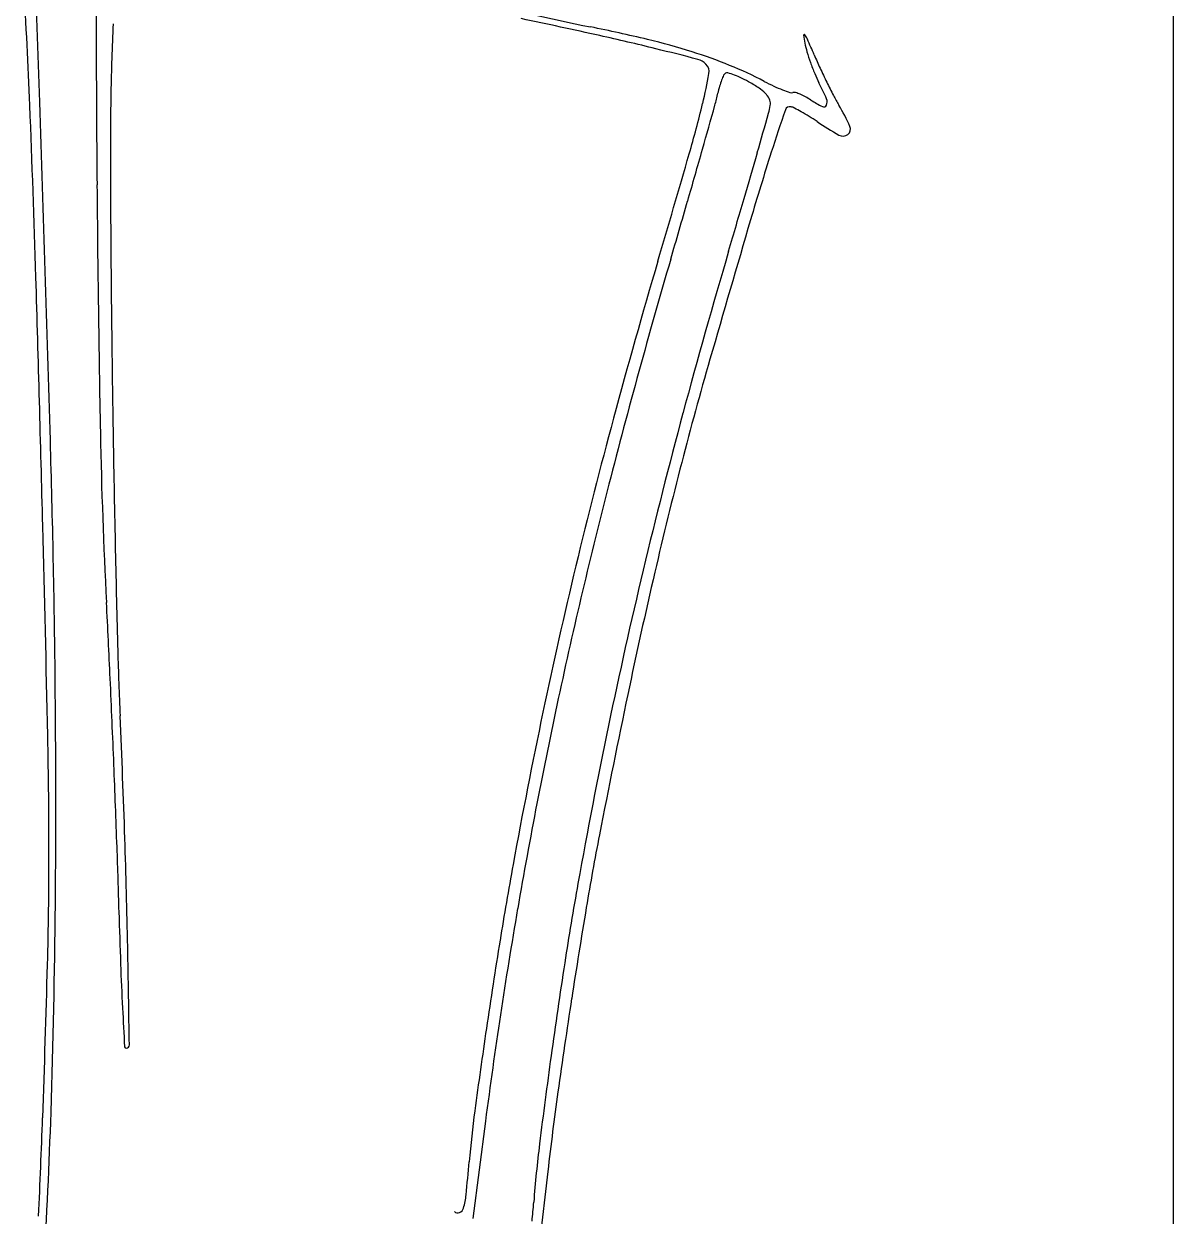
# Model space of a CAD drawing. Header units: millimetres. Extents: x 56222 to 3066687, y -650199 to -121287.
# Drawn here: x 140519.933 to 140522.925, y -185763.761 to -185760.657 of the extents above; entities that cross this region are included whole.
import ezdxf

# ---------------------------------------------------------------- set-up
doc = ezdxf.new("R2010")
doc.units = ezdxf.units.MM
doc.header["$MEASUREMENT"] = 0
doc.layers.add('$TD_AUDIT_GENERATED_(A0BDF17)', color=32, linetype='Continuous', lineweight=30)

msp = doc.modelspace()

# ---------------------------------------------------------------- linework, layer by layer
at = {"layer": '$TD_AUDIT_GENERATED_(A0BDF17)', "linetype": 'Continuous', "lineweight": 25, "ltscale": 2}
for p, q in [((140522.9246, -185738.3706), (140522.9246, -185769.2909)), ((140521.1348, -185763.5133), (140521.1016, -185763.7665)), ((140521.2969, -185763.6439), (140521.2667, -185763.9011))]:
    msp.add_line(p, q, dxfattribs=at)
for centre, radius, start, end in [((140609.3415, -185760.3603), 89.2206, 180.046119, 180.459794), ((140503.6064, -185761.386), 16.3773, 1.83964, 3.19593), ((140498.0312, -185761.7829), 21.9367, 2.38835, 3.21294), ((140522.8591, -185753.5252), 7.2855, 255.97058, 258.51143), ((140525.8152, -185760.9261), 5.6559, 177.2714, 179.0936), ((140516.3379, -185783.7144), 23.5837, 77.52514, 78.03278), ((140520.5315, -185764.9776), 4.4011, 76.5303, 78.5115), ((140520.0516, -185766.928), 6.3914, 76.18412, 77.52505), ((140521.9645, -185760.686), 0.0016, 38.5616, 186.1617), ((140522.2196, -185760.6584), 0.2582, 186.1619, 190.812), ((140521.9245, -185760.7179), 0.0528, 23.7131, 38.5617), ((140521.148, -185762.4034), 1.754, 72.592, 76.5303), ((140519.5888, -185768.8102), 8.3296, 75.40832, 76.1841), ((140522.1925, -185760.6636), 0.2306, 190.812, 196.6295), ((140518.8726, -185762.0584), 3.386, 22.9597, 23.713), ((140521.3001, -185761.9185), 1.2458, 67.8263, 72.5919), ((140521.6754, -185760.7948), 0.0471, 44.9999, 75.4083), ((140522.5148, -185760.5673), 0.567, 196.6294, 199.6002), ((140523.1265, -185760.2562), 1.2338, 202.9597, 204.7024), ((140521.6888, -185760.7814), 0.0282, 349.8217, 44.9999), ((140521.7654, -185760.7954), 0.0119, 121.7174, 154.6224), ((140521.7636, -185760.7924), 0.0083, 73.2697, 121.7174), ((140521.6982, -185761.0098), 0.2354, 68.9611, 73.2697), ((140521.3732, -185761.7392), 1.0522, 62.417, 67.8263), ((140522.5382, -185760.559), 0.5918, 199.6001, 202.5441), ((140523.6096, -185760.034), 1.7656, 204.7024, 206.0346), ((140520.4436, -185760.5579), 1.2933, 346.2974, 349.8217), ((140521.9288, -185760.8707), 0.1918, 159.3711, 164.4372), ((140521.9064, -185760.8623), 0.1679, 154.6226, 159.371), ((140521.6928, -185761.0238), 0.2504, 63.9149, 68.9612), ((140521.6237, -185761.1651), 0.4076, 60.4122, 63.915), ((140521.6655, -185761.0914), 0.3229, 55.0538, 60.4123), ((140522.1408, -185760.2697), 0.6057, 242.417, 245.031), ((140522.3203, -185760.6495), 0.3559, 202.5441, 206.8534), ((140521.3099, -185761.161), 0.7767, 23.4304, 26.8534), ((140523.4926, -185760.0912), 1.6353, 206.0347, 207.3823), ((140531.3538, -185761.0137), 11.1953, 179.09354, 180.30522), ((140521.2908, -185760.7449), 0.4582, 344.3203, 348.3908), ((140522.0012, -185760.8909), 0.267, 164.4372, 168.3909), ((140521.8, -185760.8989), 0.0881, 40.9648, 55.0539), ((140521.8331, -185760.8702), 0.0443, 19.9114, 40.9648), ((140522.0528, -185760.4588), 0.3971, 245.031, 248.6174), ((140522.0589, -185760.4431), 0.414, 248.6174, 251.4436), ((140521.9314, -185760.823), 0.0132, 251.4435, 285.5408), ((140521.9382, -185760.8477), 0.0124, 73.5026, 105.5408), ((140521.9069, -185760.9535), 0.1228, 67.564, 73.5027), ((140521.8971, -185760.9771), 0.1483, 61.6034, 67.564), ((140521.8745, -185761.019), 0.1959, 56.7661, 61.6034), ((140522.5035, -185760.6035), 0.5214, 207.3823, 210.5411), ((140482.5003, -185762.4307), 37.4811, 1.70416, 2.38827), ((140188.4685, -185771.5073), 331.6777, 1.687364, 1.839541), ((140518.5822, -185760.104), 3.2092, 343.8755, 346.2974), ((140481.397, -185749.5465), 41.894, 344.15798, 344.32024), ((140521.699, -185760.8404), 0.1794, 344.1616, 350.6909), ((140521.8479, -185760.8648), 0.0286, 350.691, 19.9115), ((140521.9271, -185760.8848), 0.0125, 76.583, 161.0941), ((140521.9205, -185760.9125), 0.041, 62.5069, 76.583), ((140521.7012, -185761.3338), 0.5159, 60.3013, 62.5069), ((140522.1323, -185760.6255), 0.2745, 236.766, 243.9165), ((140522.0151, -185760.865), 0.00793, 243.9165, 335.0116), ((140522.0045, -185760.86), 0.0196, 335.0116, 23.4304), ((140521.5365, -185761.174), 0.6014, 24.5669, 30.5411), ((140474.0694, -185747.3281), 49.6886, 344.0385, 344.16157), ((140527.5545, -185762.8121), 5.9608, 161.09418, 162.20915), ((140521.6811, -185761.3691), 0.5566, 57.8768, 60.3013), ((140521.6125, -185761.4783), 0.6855, 55.803, 57.8768), ((140522.4204, -185760.2894), 0.7519, 235.8031, 240.9044), ((140522.0678, -185760.9311), 0.0171, 307.141, 24.5669), ((140522.0652, -185760.9277), 0.0215, 240.9044, 307.141), ((140470.3992, -185746.1744), 53.3653, 343.56355, 343.87547), ((140494.5997, -185753.2929), 28.17, 343.8722, 344.15799), ((140498.9734, -185754.4511), 23.786, 343.73841, 344.03841), ((140528.7595, -185763.1988), 7.2263, 162.20909, 163.67011), ((140577.9073, -185760.6125), 57.7854, 180.459786, 181.099893), ((140583.869, -185760.7339), 63.7112, 180.305219, 180.639826), ((140478.6915, -185748.6929), 44.7299, 343.67005, 343.87219), ((140482.7617, -185749.7222), 40.6733, 343.5376, 343.73837), ((140621.5527, -185790.386), 103.9203, 163.670115, 163.878442), ((140538.5559, -185766.2094), 17.5058, 163.5376, 164.97342), ((140539.0498, -185766.3771), 18.1656, 163.6701, 165.58648), ((140539.3368, -185766.5115), 18.5096, 163.56349, 164.88036), ((140361.8013, -185766.0215), 158.2334, 1.469414, 1.704098), ((140572.5368, -185760.8605), 52.3783, 180.63978, 180.95445), ((140531.0253, -185764.2197), 9.6871, 163.87854, 165.52588), ((140534.9909, -185765.3373), 14.0078, 164.88034, 166.50315), ((140535.9738, -185765.5162), 14.8323, 164.97342, 166.59922), ((140486.0302, -185762.7416), 33.9869, 0.64457, 1.68735), ((140533.3293, -185761.4684), 13.1992, 181.09979, 183.01571), ((140577.5456, -185760.7771), 57.3878, 180.954434, 181.248247), ((140533.369, -185764.8246), 12.1077, 165.52598, 166.91963), ((140535.3789, -185765.4337), 14.3755, 165.58645, 167.87042), ((140400.4852, -185765.0292), 119.5369, 1.207898, 1.469396), ((140571.3667, -185760.9117), 51.2074, 181.24827, 181.54071), ((140534.4817, -185765.2151), 13.4841, 166.50311, 168.15939), ((140535.5105, -185765.4058), 14.3561, 166.59928, 168.2528), ((140536.1465, -185765.47), 14.9592, 166.91966, 168.16641), ((140492.5849, -185763.6149), 27.6017, 2.6036, 3.01567), ((140529.8781, -185762.0276), 9.7038, 181.54074, 182.5434), ((140491.7993, -185762.6767), 28.2174, 359.44576, 0.6446), ((140475.3646, -185764.398), 44.8398, 2.31709, 2.60357), ((140534.573, -185765.2605), 13.5511, 167.87037, 170.22583), ((140546.6352, -185767.6676), 25.6756, 168.16635, 168.99828), ((140490.2477, -185763.788), 29.9657, 1.93288, 2.54342), ((140536.5731, -185765.6536), 15.621, 168.15936, 169.64261), ((140536.1534, -185765.5395), 15.0127, 168.25288, 169.85186), ((140505.2731, -185762.8197), 14.7257, 359.98545, 1.20791), ((140477.5427, -185764.3098), 42.6599, 2.02807, 2.31707), ((140528.6325, -185764.1677), 7.3359, 168.9982, 170.49864), ((140504.0549, -185763.371), 16.1312, 1.43078, 2.02803), ((140501.8976, -185763.3948), 18.3091, 1.04982, 1.93286), ((140509.333, -185762.8207), 10.6658, 358.46822, 359.98539), ((140530.6607, -185764.573), 9.6106, 169.64265, 170.83691), ((140529.9429, -185764.4278), 8.7035, 169.85186, 171.23359), ((140496.0231, -185762.7175), 23.9935, 358.15477, 359.44574), ((140539.0105, -185765.9046), 17.8582, 170.49863, 171.27052), ((140533.3145, -185762.6402), 13.1376, 181.43075, 182.02502), ((140534.8211, -185765.3032), 13.8029, 170.22584, 172.54899), ((140538.2092, -185765.7905), 17.2567, 170.83696, 171.60747), ((140404.9072, -185765.1722), 115.3158, 0.92286, 1.049827), ((140479.1179, -185762.0128), 40.8917, 357.90971, 358.46823), ((140526.8245, -185762.8696), 6.6435, 182.02503, 183.01486), ((140537.1993, -185765.5469), 16.0457, 171.2335, 172.1076), ((140539.4121, -185765.9663), 18.2646, 171.27055, 172.04037), ((140553.6769, -185761.4553), 33.5332, 183.01491, 183.1868), ((140538.0947, -185765.7737), 17.141, 171.60745, 172.33029), ((140520.1997, -185763.3193), 0.00412, 183.1869, 269.9998), ((140520.1997, -185763.315), 0.00836, 269.9999, 0.9229), ((140536.7881, -185765.4899), 15.6306, 172.10755, 172.95209), ((140530.7912, -185764.7609), 9.5598, 172.04036, 173.29008), ((140523.7931, -185763.8477), 2.7103, 172.3303, 175.155), ((140490.4104, -185762.4249), 29.5916, 357.41311, 357.90975), ((140506.6216, -185763.059), 13.3894, 356.41001, 358.1548), ((140524.4642, -185763.9662), 3.2129, 172.9522, 175.6818), ((140516.2323, -185763.2068), 4.8776, 354.1354, 355.155), ((140520.8947, -185763.6857), 0.1907, 343.4488, 354.1354), ((140518.989, -185763.5528), 2.2779, 354.4275, 355.6818), ((140521.0626, -185763.7379), 0.0139, 231.3219, 291.086), ((140521.0616, -185763.7353), 0.0166, 291.0859, 343.4487)]:
    msp.add_arc(centre, radius, start, end, dxfattribs=at)

doc.saveas('drawing.dxf')
